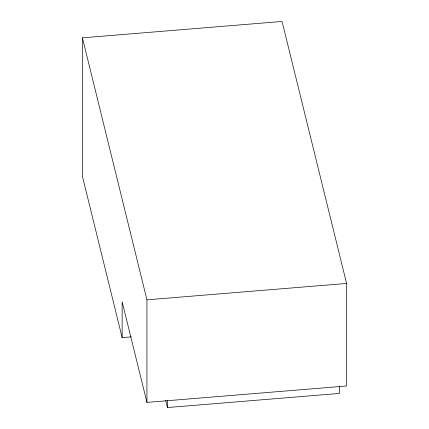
<?xml version="1.0" encoding="UTF-8"?>
<svg xmlns="http://www.w3.org/2000/svg" width="429" height="429" viewBox="0 0 429 429"><rect width="100%" height="100%" fill="white"/><g stroke="black" fill="none" stroke-linecap="round" stroke-linejoin="round"><path stroke-width="0.64" d="M122.142 337.612L82.411 176.281L82.411 37.838L282.062 21.45L346.589 283.451L346.589 385.998L146.938 402.391L122.142 301.721L122.142 337.612L131.322 336.862M82.411 37.838L146.938 299.839L346.589 283.451M165.691 400.396L167.455 407.55L339.575 393.42L339.575 386.111M167.455 400.241L167.455 407.55M146.938 299.839L146.938 402.391"/></g></svg>
